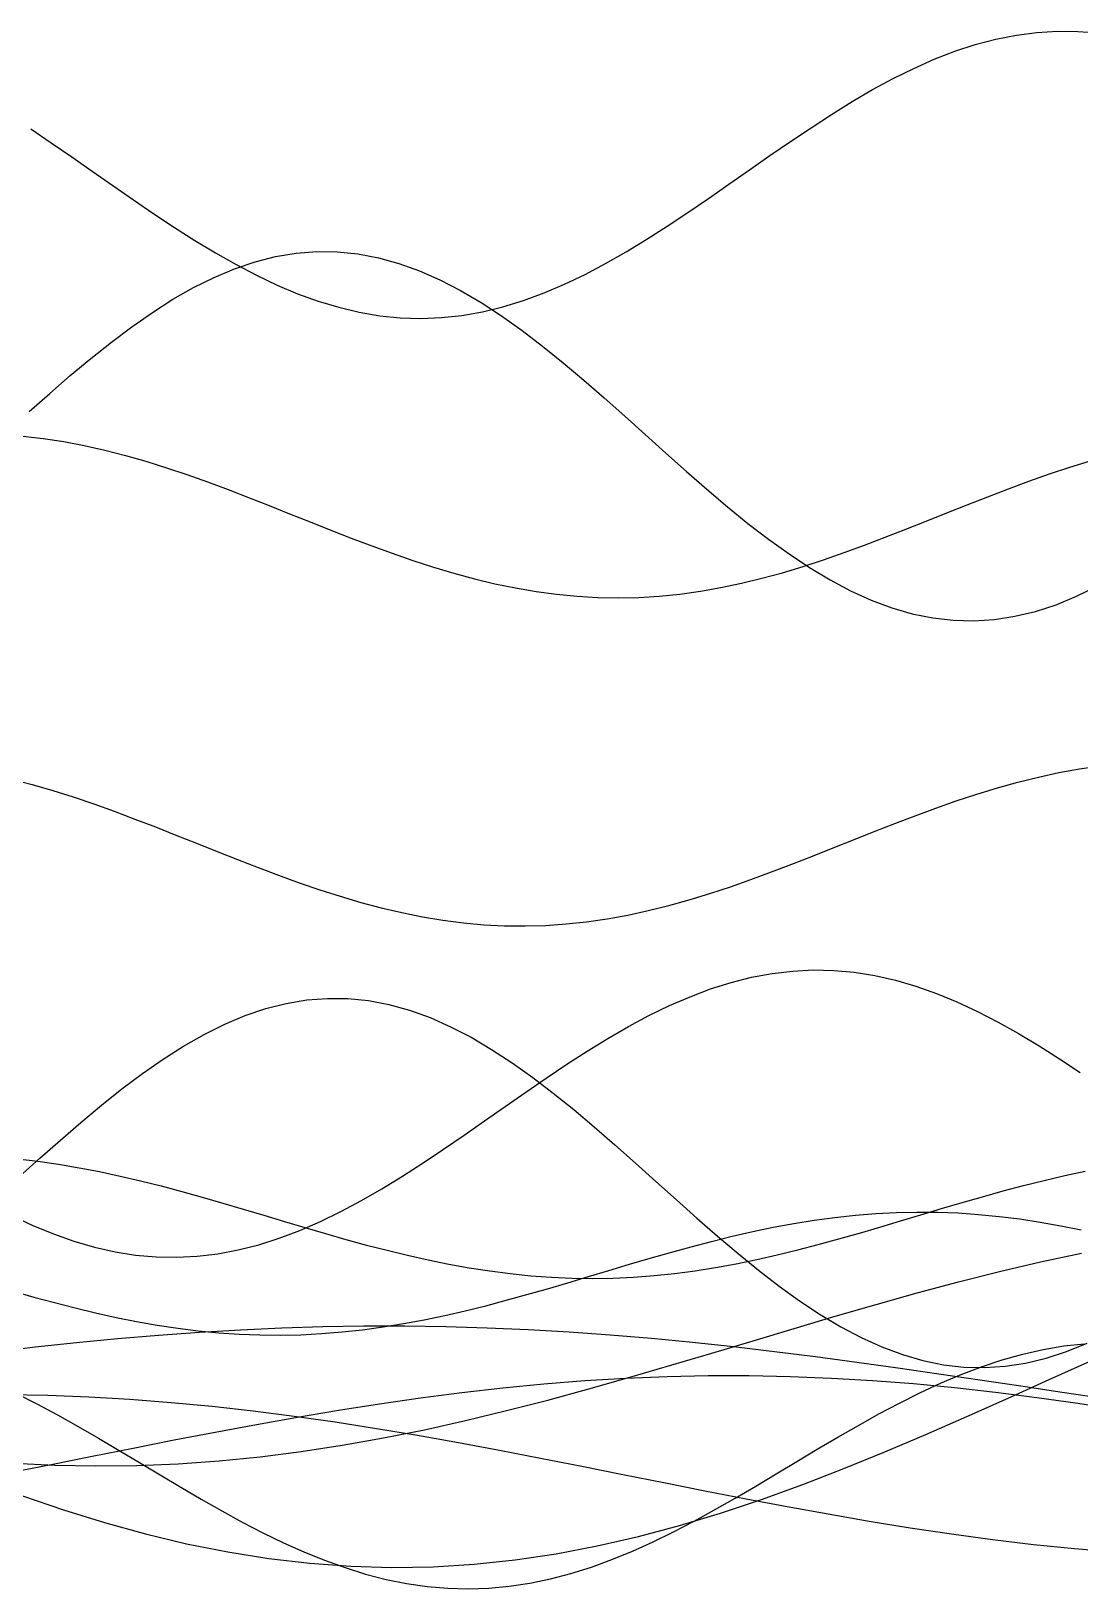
# Model space of a CAD drawing. Header units: metres. Extents: x -249 to 352, y -252 to 258.
# Drawn here: x -75.7 to -24.7, y -205.3 to -129.4 of the extents above; entities that cross this region are included whole.
import ezdxf

# ---------------------------------------------------------------- set-up
doc = ezdxf.new("R2010")
doc.units = ezdxf.units.M

msp = doc.modelspace()

# ---------------------------------------------------------------- linework, layer by layer
for p, q in [((-28.754, -129.787, -433.013), (-27.754, -129.589, -433.013)), ((-27.754, -129.589, -433.013), (-26.754, -129.459, -433.013)), ((-26.754, -129.459, -433.013), (-25.754, -129.398, -433.013)), ((-25.754, -129.398, -433.013), (-24.754, -129.407, -433.013)), ((-24.754, -129.407, -433.013), (-23.754, -129.486, -433.013)), ((-31.754, -130.766, -433.013), (-30.754, -130.379, -433.013)), ((-30.754, -130.379, -433.013), (-29.754, -130.051, -433.013)), ((-29.754, -130.051, -433.013), (-28.754, -129.787, -433.013)), ((-33.754, -131.706, -433.013), (-32.754, -131.21, -433.013)), ((-32.754, -131.21, -433.013), (-31.754, -130.766, -433.013)), ((-34.754, -132.248, -433.013), (-33.754, -131.706, -433.013)), ((-35.754, -132.832, -433.013), (-34.754, -132.248, -433.013)), ((-37.754, -134.101, -433.013), (-36.754, -133.452, -433.013)), ((-36.754, -133.452, -433.013), (-35.754, -132.832, -433.013)), ((-75.754, -134.159, -433.013), (-74.754, -134.833, -433.013)), ((-38.754, -134.772, -433.013), (-37.754, -134.101, -433.013)), ((-74.754, -134.833, -433.013), (-73.754, -135.522, -433.013)), ((-39.754, -135.46, -433.013), (-38.754, -134.772, -433.013)), ((-73.754, -135.522, -433.013), (-72.754, -136.219, -433.013)), ((-40.754, -136.157, -433.013), (-39.754, -135.46, -433.013)), ((-72.754, -136.219, -433.013), (-71.754, -136.919, -433.013)), ((-41.754, -136.857, -433.013), (-40.754, -136.157, -433.013)), ((-71.754, -136.919, -433.013), (-70.754, -137.613, -433.013)), ((-42.754, -137.552, -433.013), (-41.754, -136.857, -433.013)), ((-70.754, -137.613, -433.013), (-69.754, -138.295, -433.013)), ((-43.754, -138.235, -433.013), (-42.754, -137.552, -433.013)), ((-69.754, -138.295, -433.013), (-68.754, -138.958, -433.013)), ((-44.754, -138.9, -433.013), (-43.754, -138.235, -433.013)), ((-68.754, -138.958, -433.013), (-67.754, -139.596, -433.013)), ((-67.754, -139.596, -433.013), (-66.754, -140.201, -433.013)), ((-46.754, -140.149, -433.013), (-45.754, -139.54, -433.013)), ((-45.754, -139.54, -433.013), (-44.754, -138.9, -433.013)), ((-66.754, -140.201, -433.013), (-65.754, -140.768, -433.013)), ((-64.824, -140.633, -433.013), (-63.824, -140.379, -433.013)), ((-63.824, -140.379, -433.013), (-62.824, -140.211, -433.013)), ((-62.824, -140.211, -433.013), (-61.824, -140.133, -433.013)), ((-61.824, -140.133, -433.013), (-60.824, -140.144, -433.013)), ((-60.824, -140.144, -433.013), (-59.824, -140.246, -433.013)), ((-59.824, -140.246, -433.013), (-58.824, -140.436, -433.013)), ((-47.754, -140.72, -433.013), (-46.754, -140.149, -433.013)), ((-66.824, -141.394, -433.013), (-65.824, -140.973, -433.013)), ((-65.824, -140.973, -433.013), (-64.824, -140.633, -433.013)), ((-65.754, -140.768, -433.013), (-64.754, -141.292, -433.013)), ((-58.824, -140.436, -433.013), (-57.824, -140.713, -433.013)), ((-57.824, -140.713, -433.013), (-56.824, -141.074, -433.013)), ((-56.824, -141.074, -433.013), (-55.824, -141.515, -433.013)), ((-48.754, -141.248, -433.013), (-47.754, -140.72, -433.013)), ((-68.824, -142.463, -433.013), (-67.824, -141.893, -433.013)), ((-67.824, -141.893, -433.013), (-66.824, -141.394, -433.013)), ((-64.754, -141.292, -433.013), (-63.754, -141.767, -433.013)), ((-63.754, -141.767, -433.013), (-62.754, -142.188, -433.013)), ((-55.824, -141.515, -433.013), (-54.824, -142.032, -433.013)), ((-50.754, -142.153, -433.013), (-49.754, -141.727, -433.013)), ((-49.754, -141.727, -433.013), (-48.754, -141.248, -433.013)), ((-69.824, -143.1, -433.013), (-68.824, -142.463, -433.013)), ((-62.754, -142.188, -433.013), (-61.754, -142.551, -433.013)), ((-61.754, -142.551, -433.013), (-60.754, -142.852, -433.013)), ((-54.824, -142.032, -433.013), (-53.824, -142.621, -433.013)), ((-53.824, -142.621, -433.013), (-52.824, -143.274, -433.013)), ((-52.754, -142.828, -433.013), (-51.754, -142.521, -433.013)), ((-51.754, -142.521, -433.013), (-50.754, -142.153, -433.013)), ((-70.824, -143.798, -433.013), (-69.824, -143.1, -433.013)), ((-60.754, -142.852, -433.013), (-59.754, -143.089, -433.013)), ((-59.754, -143.089, -433.013), (-58.754, -143.259, -433.013)), ((-58.754, -143.259, -433.013), (-57.754, -143.361, -433.013)), ((-57.754, -143.361, -433.013), (-56.754, -143.393, -433.013)), ((-56.754, -143.393, -433.013), (-55.754, -143.355, -433.013)), ((-55.754, -143.355, -433.013), (-54.754, -143.247, -433.013)), ((-54.754, -143.247, -433.013), (-53.754, -143.071, -433.013)), ((-53.754, -143.071, -433.013), (-52.754, -142.828, -433.013)), ((-52.824, -143.274, -433.013), (-51.824, -143.986, -433.013)), ((-71.824, -144.549, -433.013), (-70.824, -143.798, -433.013)), ((-51.824, -143.986, -433.013), (-50.824, -144.749, -433.013)), ((-72.824, -145.345, -433.013), (-71.824, -144.549, -433.013)), ((-50.824, -144.749, -433.013), (-49.824, -145.556, -433.013)), ((-73.824, -146.179, -433.013), (-72.824, -145.345, -433.013)), ((-49.824, -145.556, -433.013), (-48.824, -146.399, -433.013)), ((-74.824, -147.043, -433.013), (-73.824, -146.179, -433.013)), ((-48.824, -146.399, -433.013), (-47.824, -147.269, -433.013)), ((-75.824, -147.927, -433.013), (-74.824, -147.043, -433.013)), ((-47.824, -147.269, -433.013), (-46.824, -148.157, -433.013)), ((-46.824, -148.157, -433.013), (-45.824, -149.055, -433.013)), ((-76.143, -149.126, -433.013), (-75.143, -149.243, -433.013)), ((-75.143, -149.243, -433.013), (-74.143, -149.397, -433.013)), ((-74.143, -149.397, -433.013), (-73.143, -149.587, -433.013)), ((-45.824, -149.055, -433.013), (-44.824, -149.954, -433.013)), ((-73.143, -149.587, -433.013), (-72.143, -149.812, -433.013)), ((-72.143, -149.812, -433.013), (-71.143, -150.068, -433.013)), ((-71.143, -150.068, -433.013), (-70.143, -150.354, -433.013)), ((-44.824, -149.954, -433.013), (-43.824, -150.845, -433.013)), ((-70.143, -150.354, -433.013), (-69.143, -150.666, -433.013)), ((-69.143, -150.666, -433.013), (-68.143, -151.001, -433.013)), ((-68.143, -151.001, -433.013), (-67.143, -151.357, -433.013)), ((-43.824, -150.845, -433.013), (-42.824, -151.718, -433.013)), ((-27.143, -151.325, -433.013), (-26.143, -150.971, -433.013)), ((-26.143, -150.971, -433.013), (-25.143, -150.637, -433.013)), ((-25.143, -150.637, -433.013), (-24.143, -150.327, -433.013)), ((-67.143, -151.357, -433.013), (-66.143, -151.729, -433.013)), ((-66.143, -151.729, -433.013), (-65.143, -152.114, -433.013)), ((-42.824, -151.718, -433.013), (-41.824, -152.565, -433.013)), ((-29.143, -152.079, -433.013), (-28.143, -151.696, -433.013)), ((-28.143, -151.696, -433.013), (-27.143, -151.325, -433.013)), ((-65.143, -152.114, -433.013), (-64.143, -152.508, -433.013)), ((-64.143, -152.508, -433.013), (-63.143, -152.906, -433.013)), ((-31.143, -152.871, -433.013), (-30.143, -152.473, -433.013)), ((-30.143, -152.473, -433.013), (-29.143, -152.079, -433.013)), ((-63.143, -152.906, -433.013), (-62.143, -153.306, -433.013)), ((-41.824, -152.565, -433.013), (-40.824, -153.379, -433.013)), ((-33.143, -153.668, -433.013), (-32.143, -153.271, -433.013)), ((-32.143, -153.271, -433.013), (-31.143, -152.871, -433.013)), ((-62.143, -153.306, -433.013), (-61.143, -153.703, -433.013)), ((-61.143, -153.703, -433.013), (-60.143, -154.093, -433.013)), ((-40.824, -153.379, -433.013), (-39.824, -154.149, -433.013)), ((-34.143, -154.058, -433.013), (-33.143, -153.668, -433.013)), ((-60.143, -154.093, -433.013), (-59.143, -154.471, -433.013)), ((-59.143, -154.471, -433.013), (-58.143, -154.836, -433.013)), ((-39.824, -154.149, -433.013), (-38.824, -154.87, -433.013)), ((-37.143, -155.152, -433.013), (-36.143, -154.804, -433.013)), ((-36.143, -154.804, -433.013), (-35.143, -154.438, -433.013)), ((-35.143, -154.438, -433.013), (-34.143, -154.058, -433.013)), ((-58.143, -154.836, -433.013), (-57.143, -155.182, -433.013)), ((-57.143, -155.182, -433.013), (-56.143, -155.506, -433.013)), ((-56.143, -155.506, -433.013), (-55.143, -155.805, -433.013)), ((-39.143, -155.78, -433.013), (-38.143, -155.478, -433.013)), ((-38.824, -154.87, -433.013), (-37.824, -155.533, -433.013)), ((-38.143, -155.478, -433.013), (-37.143, -155.152, -433.013)), ((-37.824, -155.533, -433.013), (-36.824, -156.132, -433.013)), ((-55.143, -155.805, -433.013), (-54.143, -156.076, -433.013)), ((-54.143, -156.076, -433.013), (-53.143, -156.317, -433.013)), ((-53.143, -156.317, -433.013), (-52.143, -156.524, -433.013)), ((-42.143, -156.507, -433.013), (-41.143, -156.297, -433.013)), ((-41.143, -156.297, -433.013), (-40.143, -156.053, -433.013)), ((-40.143, -156.053, -433.013), (-39.143, -155.78, -433.013)), ((-36.824, -156.132, -433.013), (-35.824, -156.661, -433.013)), ((-52.143, -156.524, -433.013), (-51.143, -156.697, -433.013)), ((-51.143, -156.697, -433.013), (-50.143, -156.832, -433.013)), ((-50.143, -156.832, -433.013), (-49.143, -156.929, -433.013)), ((-49.143, -156.929, -433.013), (-48.143, -156.987, -433.013)), ((-48.143, -156.987, -433.013), (-47.143, -157.006, -433.013)), ((-47.143, -157.006, -433.013), (-46.143, -156.984, -433.013)), ((-46.143, -156.984, -433.013), (-45.143, -156.922, -433.013)), ((-45.143, -156.922, -433.013), (-44.143, -156.822, -433.013)), ((-44.143, -156.822, -433.013), (-43.143, -156.683, -433.013)), ((-43.143, -156.683, -433.013), (-42.143, -156.507, -433.013)), ((-35.824, -156.661, -433.013), (-34.824, -157.115, -433.013)), ((-25.824, -157.34, -433.013), (-24.824, -156.931, -433.013)), ((-24.824, -156.931, -433.013), (-23.824, -156.445, -433.013)), ((-34.824, -157.115, -433.013), (-33.824, -157.489, -433.013)), ((-33.824, -157.489, -433.013), (-32.824, -157.779, -433.013)), ((-32.824, -157.779, -433.013), (-31.824, -157.983, -433.013)), ((-27.824, -157.907, -433.013), (-26.824, -157.666, -433.013)), ((-26.824, -157.666, -433.013), (-25.824, -157.34, -433.013)), ((-31.824, -157.983, -433.013), (-30.824, -158.099, -433.013)), ((-30.824, -158.099, -433.013), (-29.824, -158.125, -433.013)), ((-29.824, -158.125, -433.013), (-28.824, -158.061, -433.013)), ((-28.824, -158.061, -433.013), (-27.824, -157.907, -433.013)), ((-25.68, -165.523, -433.013), (-24.68, -165.342, -433.013)), ((-24.68, -165.342, -433.013), (-23.68, -165.197, -433.013)), ((-76.68, -165.841, -433.013), (-75.68, -166.102, -433.013)), ((-75.68, -166.102, -433.013), (-74.68, -166.393, -433.013)), ((-28.68, -166.266, -433.013), (-27.68, -165.987, -433.013)), ((-27.68, -165.987, -433.013), (-26.68, -165.739, -433.013)), ((-26.68, -165.739, -433.013), (-25.68, -165.523, -433.013)), ((-74.68, -166.393, -433.013), (-73.68, -166.709, -433.013)), ((-73.68, -166.709, -433.013), (-72.68, -167.048, -433.013)), ((-31.68, -167.252, -433.013), (-30.68, -166.901, -433.013)), ((-30.68, -166.901, -433.013), (-29.68, -166.571, -433.013)), ((-29.68, -166.571, -433.013), (-28.68, -166.266, -433.013)), ((-72.68, -167.048, -433.013), (-71.68, -167.407, -433.013)), ((-71.68, -167.407, -433.013), (-70.68, -167.781, -433.013)), ((-33.68, -168.002, -433.013), (-32.68, -167.62, -433.013)), ((-32.68, -167.62, -433.013), (-31.68, -167.252, -433.013)), ((-70.68, -167.781, -433.013), (-69.68, -168.168, -433.013)), ((-69.68, -168.168, -433.013), (-68.68, -168.563, -433.013)), ((-35.68, -168.792, -433.013), (-34.68, -168.394, -433.013)), ((-34.68, -168.394, -433.013), (-33.68, -168.002, -433.013)), ((-68.68, -168.563, -433.013), (-67.68, -168.962, -433.013)), ((-67.68, -168.962, -433.013), (-66.68, -169.361, -433.013)), ((-37.68, -169.59, -433.013), (-36.68, -169.192, -433.013)), ((-36.68, -169.192, -433.013), (-35.68, -168.792, -433.013)), ((-66.68, -169.361, -433.013), (-65.68, -169.757, -433.013)), ((-65.68, -169.757, -433.013), (-64.68, -170.145, -433.013)), ((-39.68, -170.363, -433.013), (-38.68, -169.981, -433.013)), ((-38.68, -169.981, -433.013), (-37.68, -169.59, -433.013)), ((-64.68, -170.145, -433.013), (-63.68, -170.522, -433.013)), ((-63.68, -170.522, -433.013), (-62.68, -170.883, -433.013)), ((-41.68, -171.083, -433.013), (-40.68, -170.732, -433.013)), ((-40.68, -170.732, -433.013), (-39.68, -170.363, -433.013)), ((-62.68, -170.883, -433.013), (-61.68, -171.226, -433.013)), ((-61.68, -171.226, -433.013), (-60.68, -171.546, -433.013)), ((-43.68, -171.719, -433.013), (-42.68, -171.413, -433.013)), ((-42.68, -171.413, -433.013), (-41.68, -171.083, -433.013)), ((-60.68, -171.546, -433.013), (-59.68, -171.841, -433.013)), ((-59.68, -171.841, -433.013), (-58.68, -172.107, -433.013)), ((-58.68, -172.107, -433.013), (-57.68, -172.342, -433.013)), ((-46.68, -172.462, -433.013), (-45.68, -172.246, -433.013)), ((-45.68, -172.246, -433.013), (-44.68, -171.998, -433.013)), ((-44.68, -171.998, -433.013), (-43.68, -171.719, -433.013)), ((-57.68, -172.342, -433.013), (-56.68, -172.544, -433.013)), ((-56.68, -172.544, -433.013), (-55.68, -172.71, -433.013)), ((-55.68, -172.71, -433.013), (-54.68, -172.839, -433.013)), ((-54.68, -172.839, -433.013), (-53.68, -172.93, -433.013)), ((-53.68, -172.93, -433.013), (-52.68, -172.981, -433.013)), ((-52.68, -172.981, -433.013), (-51.68, -172.993, -433.013)), ((-51.68, -172.993, -433.013), (-50.68, -172.964, -433.013)), ((-50.68, -172.964, -433.013), (-49.68, -172.896, -433.013)), ((-49.68, -172.896, -433.013), (-48.68, -172.789, -433.013)), ((-48.68, -172.789, -433.013), (-47.68, -172.644, -433.013)), ((-47.68, -172.644, -433.013), (-46.68, -172.462, -433.013)), ((-39.647, -175.305, -433.013), (-38.647, -175.187, -433.013)), ((-38.647, -175.187, -433.013), (-37.647, -175.137, -433.013)), ((-37.647, -175.137, -433.013), (-36.647, -175.158, -433.013)), ((-36.647, -175.158, -433.013), (-35.647, -175.249, -433.013)), ((-35.647, -175.249, -433.013), (-34.647, -175.408, -433.013)), ((-43.647, -176.44, -433.013), (-42.647, -176.062, -433.013)), ((-42.647, -176.062, -433.013), (-41.647, -175.745, -433.013)), ((-41.647, -175.745, -433.013), (-40.647, -175.492, -433.013)), ((-40.647, -175.492, -433.013), (-39.647, -175.305, -433.013)), ((-34.647, -175.408, -433.013), (-33.647, -175.635, -433.013)), ((-33.647, -175.635, -433.013), (-32.647, -175.926, -433.013)), ((-32.647, -175.926, -433.013), (-31.647, -176.28, -433.013)), ((-64.307, -177.018, -433.013), (-63.307, -176.763, -433.013)), ((-63.307, -176.763, -433.013), (-62.307, -176.596, -433.013)), ((-62.307, -176.596, -433.013), (-61.307, -176.518, -433.013)), ((-61.307, -176.518, -433.013), (-60.307, -176.529, -433.013)), ((-60.307, -176.529, -433.013), (-59.307, -176.63, -433.013)), ((-59.307, -176.63, -433.013), (-58.307, -176.82, -433.013)), ((-58.307, -176.82, -433.013), (-57.307, -177.097, -433.013)), ((-44.647, -176.875, -433.013), (-43.647, -176.44, -433.013)), ((-31.647, -176.28, -433.013), (-30.647, -176.692, -433.013)), ((-30.647, -176.692, -433.013), (-29.647, -177.158, -433.013)), ((-66.307, -177.779, -433.013), (-65.307, -177.358, -433.013)), ((-65.307, -177.358, -433.013), (-64.307, -177.018, -433.013)), ((-57.307, -177.097, -433.013), (-56.307, -177.458, -433.013)), ((-56.307, -177.458, -433.013), (-55.307, -177.9, -433.013)), ((-46.647, -177.897, -433.013), (-45.647, -177.362, -433.013)), ((-45.647, -177.362, -433.013), (-44.647, -176.875, -433.013)), ((-29.647, -177.158, -433.013), (-28.647, -177.674, -433.013)), ((-68.307, -178.848, -433.013), (-67.307, -178.277, -433.013)), ((-67.307, -178.277, -433.013), (-66.307, -177.779, -433.013)), ((-55.307, -177.9, -433.013), (-54.307, -178.417, -433.013)), ((-47.647, -178.474, -433.013), (-46.647, -177.897, -433.013)), ((-28.647, -177.674, -433.013), (-27.647, -178.235, -433.013)), ((-27.647, -178.235, -433.013), (-26.647, -178.835, -433.013)), ((-69.307, -179.485, -433.013), (-68.307, -178.848, -433.013)), ((-54.307, -178.417, -433.013), (-53.307, -179.006, -433.013)), ((-53.307, -179.006, -433.013), (-52.307, -179.659, -433.013)), ((-49.647, -179.733, -433.013), (-48.647, -179.088, -433.013)), ((-48.647, -179.088, -433.013), (-47.647, -178.474, -433.013)), ((-26.647, -178.835, -433.013), (-25.647, -179.468, -433.013)), ((-70.307, -180.183, -433.013), (-69.307, -179.485, -433.013)), ((-52.307, -179.659, -433.013), (-51.307, -180.371, -433.013)), ((-50.647, -180.401, -433.013), (-49.647, -179.733, -433.013)), ((-25.647, -179.468, -433.013), (-24.647, -180.127, -433.013)), ((-71.307, -180.933, -433.013), (-70.307, -180.183, -433.013)), ((-51.647, -181.087, -433.013), (-50.647, -180.401, -433.013)), ((-51.307, -180.371, -433.013), (-50.307, -181.134, -433.013)), ((-72.307, -181.73, -433.013), (-71.307, -180.933, -433.013)), ((-52.647, -181.783, -433.013), (-51.647, -181.087, -433.013)), ((-50.307, -181.134, -433.013), (-49.307, -181.941, -433.013)), ((-73.307, -182.564, -433.013), (-72.307, -181.73, -433.013)), ((-53.647, -182.483, -433.013), (-52.647, -181.783, -433.013)), ((-49.307, -181.941, -433.013), (-48.307, -182.783, -433.013)), ((-74.307, -183.428, -433.013), (-73.307, -182.564, -433.013)), ((-54.647, -183.179, -433.013), (-53.647, -182.483, -433.013)), ((-48.307, -182.783, -433.013), (-47.307, -183.653, -433.013)), ((-75.307, -184.312, -433.013), (-74.307, -183.428, -433.013)), ((-55.647, -183.865, -433.013), (-54.647, -183.179, -433.013)), ((-76.399, -184.341, -433.013), (-75.399, -184.457, -433.013)), ((-76.307, -185.209, -433.013), (-75.307, -184.312, -433.013)), ((-56.647, -184.533, -433.013), (-55.647, -183.865, -433.013)), ((-47.307, -183.653, -433.013), (-46.307, -184.542, -433.013)), ((-75.399, -184.457, -433.013), (-74.399, -184.599, -433.013)), ((-74.399, -184.599, -433.013), (-73.399, -184.768, -433.013)), ((-73.399, -184.768, -433.013), (-72.399, -184.96, -433.013)), ((-72.399, -184.96, -433.013), (-71.399, -185.174, -433.013)), ((-57.647, -185.178, -433.013), (-56.647, -184.533, -433.013)), ((-46.307, -184.542, -433.013), (-45.307, -185.44, -433.013)), ((-26.399, -185.387, -433.013), (-25.399, -185.155, -433.013)), ((-25.399, -185.155, -433.013), (-24.399, -184.942, -433.013)), ((-71.399, -185.174, -433.013), (-70.399, -185.408, -433.013)), ((-70.399, -185.408, -433.013), (-69.399, -185.66, -433.013)), ((-69.399, -185.66, -433.013), (-68.399, -185.927, -433.013)), ((-68.399, -185.927, -433.013), (-67.399, -186.206, -433.013)), ((-59.647, -186.37, -433.013), (-58.647, -185.792, -433.013)), ((-58.647, -185.792, -433.013), (-57.647, -185.178, -433.013)), ((-45.307, -185.44, -433.013), (-44.307, -186.339, -433.013)), ((-29.399, -186.181, -433.013), (-28.399, -185.903, -433.013)), ((-28.399, -185.903, -433.013), (-27.399, -185.637, -433.013)), ((-27.399, -185.637, -433.013), (-26.399, -185.387, -433.013)), ((-67.399, -186.206, -433.013), (-66.399, -186.495, -433.013)), ((-66.399, -186.495, -433.013), (-65.399, -186.79, -433.013)), ((-60.647, -186.905, -433.013), (-59.647, -186.37, -433.013)), ((-44.307, -186.339, -433.013), (-43.307, -187.229, -433.013)), ((-31.399, -186.763, -433.013), (-30.399, -186.469, -433.013)), ((-30.399, -186.469, -433.013), (-29.399, -186.181, -433.013)), ((-76.647, -187.119, -433.013), (-75.647, -187.585, -433.013)), ((-65.399, -186.79, -433.013), (-64.399, -187.089, -433.013)), ((-64.399, -187.089, -433.013), (-63.399, -187.389, -433.013)), ((-63.399, -187.389, -433.013), (-62.399, -187.686, -433.013)), ((-62.647, -187.828, -433.013), (-61.647, -187.393, -433.013)), ((-61.647, -187.393, -433.013), (-60.647, -186.905, -433.013)), ((-43.307, -187.229, -433.013), (-42.307, -188.103, -433.013)), ((-38.593, -187.486, -433.013), (-37.593, -187.324, -433.013)), ((-37.593, -187.324, -433.013), (-36.593, -187.188, -433.013)), ((-36.593, -187.188, -433.013), (-35.593, -187.079, -433.013)), ((-35.593, -187.079, -433.013), (-34.593, -186.999, -433.013)), ((-34.593, -186.999, -433.013), (-33.593, -186.949, -433.013)), ((-34.399, -187.66, -433.013), (-33.399, -187.362, -433.013)), ((-33.593, -186.949, -433.013), (-32.593, -186.928, -433.013)), ((-33.399, -187.362, -433.013), (-32.399, -187.062, -433.013)), ((-32.593, -186.928, -433.013), (-31.593, -186.936, -433.013)), ((-32.399, -187.062, -433.013), (-31.399, -186.763, -433.013)), ((-31.593, -186.936, -433.013), (-30.593, -186.975, -433.013)), ((-30.593, -186.975, -433.013), (-29.593, -187.043, -433.013)), ((-29.593, -187.043, -433.013), (-28.593, -187.141, -433.013)), ((-28.593, -187.141, -433.013), (-27.593, -187.265, -433.013)), ((-27.593, -187.265, -433.013), (-26.593, -187.417, -433.013)), ((-26.593, -187.417, -433.013), (-25.593, -187.594, -433.013)), ((-75.647, -187.585, -433.013), (-74.647, -187.996, -433.013)), ((-74.647, -187.996, -433.013), (-73.647, -188.349, -433.013)), ((-63.647, -188.206, -433.013), (-62.647, -187.828, -433.013)), ((-62.399, -187.686, -433.013), (-61.399, -187.979, -433.013)), ((-61.399, -187.979, -433.013), (-60.399, -188.263, -433.013)), ((-42.593, -188.358, -433.013), (-41.593, -188.11, -433.013)), ((-42.307, -188.103, -433.013), (-41.307, -188.95, -433.013)), ((-41.593, -188.11, -433.013), (-40.593, -187.881, -433.013)), ((-40.593, -187.881, -433.013), (-39.593, -187.672, -433.013)), ((-39.593, -187.672, -433.013), (-38.593, -187.486, -433.013)), ((-36.399, -188.238, -433.013), (-35.399, -187.953, -433.013)), ((-35.399, -187.953, -433.013), (-34.399, -187.66, -433.013)), ((-25.593, -187.594, -433.013), (-24.593, -187.793, -433.013)), ((-73.647, -188.349, -433.013), (-72.647, -188.64, -433.013)), ((-72.647, -188.64, -433.013), (-71.647, -188.866, -433.013)), ((-71.647, -188.866, -433.013), (-70.647, -189.025, -433.013)), ((-66.647, -188.965, -433.013), (-65.647, -188.778, -433.013)), ((-65.647, -188.778, -433.013), (-64.647, -188.524, -433.013)), ((-64.647, -188.524, -433.013), (-63.647, -188.206, -433.013)), ((-60.399, -188.263, -433.013), (-59.399, -188.536, -433.013)), ((-59.399, -188.536, -433.013), (-58.399, -188.795, -433.013)), ((-58.399, -188.795, -433.013), (-57.399, -189.038, -433.013)), ((-45.593, -189.183, -433.013), (-44.593, -188.897, -433.013)), ((-44.593, -188.897, -433.013), (-43.593, -188.621, -433.013)), ((-43.593, -188.621, -433.013), (-42.593, -188.358, -433.013)), ((-41.307, -188.95, -433.013), (-40.307, -189.763, -433.013)), ((-39.399, -189.018, -433.013), (-38.399, -188.773, -433.013)), ((-38.399, -188.773, -433.013), (-37.399, -188.512, -433.013)), ((-37.399, -188.512, -433.013), (-36.399, -188.238, -433.013)), ((-26.578, -189.358, -433.013), (-24.578, -188.926, -433.013)), ((-70.647, -189.025, -433.013), (-69.647, -189.114, -433.013)), ((-69.647, -189.114, -433.013), (-68.647, -189.134, -433.013)), ((-68.647, -189.134, -433.013), (-67.647, -189.085, -433.013)), ((-67.647, -189.085, -433.013), (-66.647, -188.965, -433.013)), ((-57.399, -189.038, -433.013), (-56.399, -189.263, -433.013)), ((-56.399, -189.263, -433.013), (-55.399, -189.466, -433.013)), ((-55.399, -189.466, -433.013), (-54.399, -189.647, -433.013)), ((-54.399, -189.647, -433.013), (-53.399, -189.802, -433.013)), ((-47.593, -189.776, -433.013), (-46.593, -189.477, -433.013)), ((-46.593, -189.477, -433.013), (-45.593, -189.183, -433.013)), ((-43.399, -189.79, -433.013), (-42.399, -189.632, -433.013)), ((-42.399, -189.632, -433.013), (-41.399, -189.449, -433.013)), ((-41.399, -189.449, -433.013), (-40.399, -189.244, -433.013)), ((-40.399, -189.244, -433.013), (-39.399, -189.018, -433.013)), ((-28.578, -189.829, -433.013), (-26.578, -189.358, -433.013)), ((-53.399, -189.802, -433.013), (-52.399, -189.932, -433.013)), ((-52.399, -189.932, -433.013), (-51.399, -190.033, -433.013)), ((-51.399, -190.033, -433.013), (-50.399, -190.106, -433.013)), ((-50.593, -190.668, -433.013), (-49.593, -190.374, -433.013)), ((-50.399, -190.106, -433.013), (-49.399, -190.15, -433.013)), ((-49.593, -190.374, -433.013), (-48.593, -190.075, -433.013)), ((-49.399, -190.15, -433.013), (-48.399, -190.163, -433.013)), ((-48.593, -190.075, -433.013), (-47.593, -189.776, -433.013)), ((-48.399, -190.163, -433.013), (-47.399, -190.147, -433.013)), ((-47.399, -190.147, -433.013), (-46.399, -190.101, -433.013)), ((-46.399, -190.101, -433.013), (-45.399, -190.025, -433.013)), ((-45.399, -190.025, -433.013), (-44.399, -189.921, -433.013)), ((-44.399, -189.921, -433.013), (-43.399, -189.79, -433.013)), ((-40.307, -189.763, -433.013), (-39.307, -190.534, -433.013)), ((-32.578, -190.871, -433.013), (-30.578, -190.335, -433.013)), ((-30.578, -190.335, -433.013), (-28.578, -189.829, -433.013)), ((-76.593, -190.791, -433.013), (-75.593, -191.073, -433.013)), ((-75.593, -191.073, -433.013), (-74.593, -191.344, -433.013)), ((-53.593, -191.494, -433.013), (-52.593, -191.231, -433.013)), ((-52.593, -191.231, -433.013), (-51.593, -190.954, -433.013)), ((-51.593, -190.954, -433.013), (-50.593, -190.668, -433.013)), ((-39.307, -190.534, -433.013), (-38.307, -191.255, -433.013)), ((-34.578, -191.431, -433.013), (-32.578, -190.871, -433.013)), ((-74.593, -191.344, -433.013), (-73.593, -191.601, -433.013)), ((-73.593, -191.601, -433.013), (-72.593, -191.841, -433.013)), ((-72.593, -191.841, -433.013), (-71.593, -192.062, -433.013)), ((-56.593, -192.18, -433.013), (-55.593, -191.971, -433.013)), ((-55.593, -191.971, -433.013), (-54.593, -191.741, -433.013)), ((-54.593, -191.741, -433.013), (-53.593, -191.494, -433.013)), ((-38.307, -191.255, -433.013), (-37.307, -191.918, -433.013)), ((-37.307, -191.918, -433.013), (-36.307, -192.517, -433.013)), ((-36.578, -192.009, -433.013), (-34.578, -191.431, -433.013)), ((-71.593, -192.062, -433.013), (-70.593, -192.262, -433.013)), ((-70.593, -192.262, -433.013), (-69.593, -192.438, -433.013)), ((-69.593, -192.438, -433.013), (-68.593, -192.59, -433.013)), ((-68.593, -192.59, -433.013), (-67.593, -192.714, -433.013)), ((-67.593, -192.714, -433.013), (-66.593, -192.811, -433.013)), ((-67.529, -192.779, -433.013), (-65.529, -192.661, -433.013)), ((-65.529, -192.661, -433.013), (-63.529, -192.571, -433.013)), ((-63.529, -192.571, -433.013), (-61.529, -192.511, -433.013)), ((-61.529, -192.511, -433.013), (-59.529, -192.479, -433.013)), ((-60.593, -192.773, -433.013), (-59.593, -192.665, -433.013)), ((-59.593, -192.665, -433.013), (-58.593, -192.528, -433.013)), ((-59.529, -192.479, -433.013), (-57.529, -192.478, -433.013)), ((-58.593, -192.528, -433.013), (-57.593, -192.366, -433.013)), ((-57.593, -192.366, -433.013), (-56.593, -192.18, -433.013)), ((-57.529, -192.478, -433.013), (-55.529, -192.507, -433.013)), ((-55.529, -192.507, -433.013), (-53.529, -192.565, -433.013)), ((-53.529, -192.565, -433.013), (-51.529, -192.653, -433.013)), ((-51.529, -192.653, -433.013), (-49.529, -192.769, -433.013)), ((-40.578, -193.199, -433.013), (-38.578, -192.601, -433.013)), ((-38.578, -192.601, -433.013), (-36.578, -192.009, -433.013)), ((-36.307, -192.517, -433.013), (-35.307, -193.046, -433.013)), ((-77.529, -193.74, -433.013), (-75.529, -193.504, -433.013)), ((-75.529, -193.504, -433.013), (-73.529, -193.288, -433.013)), ((-73.529, -193.288, -433.013), (-71.529, -193.094, -433.013)), ((-71.529, -193.094, -433.013), (-69.529, -192.924, -433.013)), ((-69.529, -192.924, -433.013), (-67.529, -192.779, -433.013)), ((-66.593, -192.811, -433.013), (-65.593, -192.879, -433.013)), ((-65.593, -192.879, -433.013), (-64.593, -192.918, -433.013)), ((-64.593, -192.918, -433.013), (-63.593, -192.926, -433.013)), ((-63.593, -192.926, -433.013), (-62.593, -192.905, -433.013)), ((-62.593, -192.905, -433.013), (-61.593, -192.854, -433.013)), ((-61.593, -192.854, -433.013), (-60.593, -192.773, -433.013)), ((-49.529, -192.769, -433.013), (-47.529, -192.911, -433.013)), ((-47.529, -192.911, -433.013), (-45.529, -193.08, -433.013)), ((-45.529, -193.08, -433.013), (-43.529, -193.272, -433.013)), ((-43.529, -193.272, -433.013), (-41.529, -193.486, -433.013)), ((-42.578, -193.798, -433.013), (-40.578, -193.199, -433.013)), ((-41.529, -193.486, -433.013), (-39.529, -193.72, -433.013)), ((-35.307, -193.046, -433.013), (-34.307, -193.5, -433.013)), ((-34.307, -193.5, -433.013), (-33.307, -193.874, -433.013)), ((-26.447, -193.625, -433.013), (-25.447, -193.455, -433.013)), ((-25.447, -193.455, -433.013), (-24.447, -193.344, -433.013)), ((-25.307, -193.724, -433.013), (-24.307, -193.316, -433.013)), ((-44.578, -194.393, -433.013), (-42.578, -193.798, -433.013)), ((-39.529, -193.72, -433.013), (-37.529, -193.972, -433.013)), ((-37.529, -193.972, -433.013), (-35.529, -194.239, -433.013)), ((-35.529, -194.239, -433.013), (-33.529, -194.518, -433.013)), ((-33.307, -193.874, -433.013), (-32.307, -194.164, -433.013)), ((-32.307, -194.164, -433.013), (-31.307, -194.368, -433.013)), ((-29.447, -194.465, -433.013), (-28.447, -194.132, -433.013)), ((-28.447, -194.132, -433.013), (-27.447, -193.852, -433.013)), ((-27.447, -193.852, -433.013), (-26.447, -193.625, -433.013)), ((-27.307, -194.292, -433.013), (-26.307, -194.051, -433.013)), ((-26.307, -194.051, -433.013), (-25.307, -193.724, -433.013)), ((-26.16, -195.095, -433.013), (-24.16, -194.197, -433.013)), ((-48.764, -195.144, -433.013), (-46.764, -195.024, -433.013)), ((-48.578, -195.543, -433.013), (-46.578, -194.976, -433.013)), ((-46.764, -195.024, -433.013), (-44.764, -194.943, -433.013)), ((-46.578, -194.976, -433.013), (-44.578, -194.393, -433.013)), ((-44.764, -194.943, -433.013), (-42.764, -194.901, -433.013)), ((-42.764, -194.901, -433.013), (-40.764, -194.9, -433.013)), ((-40.764, -194.9, -433.013), (-38.764, -194.938, -433.013)), ((-38.764, -194.938, -433.013), (-36.764, -195.016, -433.013)), ((-36.764, -195.016, -433.013), (-34.764, -195.133, -433.013)), ((-33.529, -194.518, -433.013), (-31.529, -194.806, -433.013)), ((-31.529, -194.806, -433.013), (-29.529, -195.102, -433.013)), ((-31.447, -195.27, -433.013), (-30.447, -194.845, -433.013)), ((-31.307, -194.368, -433.013), (-30.307, -194.483, -433.013)), ((-30.447, -194.845, -433.013), (-29.447, -194.465, -433.013)), ((-30.307, -194.483, -433.013), (-29.307, -194.509, -433.013)), ((-29.307, -194.509, -433.013), (-28.307, -194.445, -433.013)), ((-28.307, -194.445, -433.013), (-27.307, -194.292, -433.013)), ((-76.447, -195.778, -433.013), (-75.447, -196.281, -433.013)), ((-56.764, -195.98, -433.013), (-54.764, -195.721, -433.013)), ((-54.764, -195.721, -433.013), (-52.764, -195.494, -433.013)), ((-52.764, -195.494, -433.013), (-50.764, -195.301, -433.013)), ((-50.764, -195.301, -433.013), (-48.764, -195.144, -433.013)), ((-50.578, -196.087, -433.013), (-48.578, -195.543, -433.013)), ((-34.764, -195.133, -433.013), (-32.764, -195.287, -433.013)), ((-33.447, -196.235, -433.013), (-32.447, -195.735, -433.013)), ((-32.764, -195.287, -433.013), (-30.764, -195.477, -433.013)), ((-32.447, -195.735, -433.013), (-31.447, -195.27, -433.013)), ((-30.764, -195.477, -433.013), (-28.764, -195.702, -433.013)), ((-29.529, -195.102, -433.013), (-27.529, -195.401, -433.013)), ((-28.764, -195.702, -433.013), (-26.764, -195.958, -433.013)), ((-28.16, -195.994, -433.013), (-26.16, -195.095, -433.013)), ((-27.529, -195.401, -433.013), (-25.529, -195.701, -433.013)), ((-25.529, -195.701, -433.013), (-23.529, -195.998, -433.013)), ((-76.92, -195.814, -433.013), (-74.92, -195.852, -433.013)), ((-75.447, -196.281, -433.013), (-74.447, -196.815, -433.013)), ((-74.92, -195.852, -433.013), (-72.92, -195.93, -433.013)), ((-72.92, -195.93, -433.013), (-70.92, -196.046, -433.013)), ((-70.92, -196.046, -433.013), (-68.92, -196.201, -433.013)), ((-68.92, -196.201, -433.013), (-66.92, -196.391, -433.013)), ((-66.92, -196.391, -433.013), (-64.92, -196.615, -433.013)), ((-60.764, -196.582, -433.013), (-58.764, -196.268, -433.013)), ((-58.764, -196.268, -433.013), (-56.764, -195.98, -433.013)), ((-52.578, -196.604, -433.013), (-50.578, -196.087, -433.013)), ((-34.447, -196.766, -433.013), (-33.447, -196.235, -433.013)), ((-30.16, -196.886, -433.013), (-28.16, -195.994, -433.013)), ((-26.764, -195.958, -433.013), (-24.764, -196.244, -433.013)), ((-24.764, -196.244, -433.013), (-22.764, -196.556, -433.013)), ((-74.447, -196.815, -433.013), (-73.447, -197.373, -433.013)), ((-66.764, -197.649, -433.013), (-64.764, -197.276, -433.013)), ((-64.92, -196.615, -433.013), (-62.92, -196.872, -433.013)), ((-64.764, -197.276, -433.013), (-62.764, -196.919, -433.013)), ((-62.92, -196.872, -433.013), (-60.92, -197.157, -433.013)), ((-62.764, -196.919, -433.013), (-60.764, -196.582, -433.013)), ((-60.92, -197.157, -433.013), (-58.92, -197.47, -433.013)), ((-56.578, -197.533, -433.013), (-54.578, -197.087, -433.013)), ((-54.578, -197.087, -433.013), (-52.578, -196.604, -433.013)), ((-35.447, -197.322, -433.013), (-34.447, -196.766, -433.013)), ((-32.16, -197.761, -433.013), (-30.16, -196.886, -433.013)), ((-73.447, -197.373, -433.013), (-72.447, -197.95, -433.013)), ((-72.447, -197.95, -433.013), (-71.447, -198.541, -433.013)), ((-70.764, -198.429, -433.013), (-68.764, -198.035, -433.013)), ((-68.764, -198.035, -433.013), (-66.764, -197.649, -433.013)), ((-60.578, -198.293, -433.013), (-58.578, -197.936, -433.013)), ((-58.92, -197.47, -433.013), (-56.92, -197.805, -433.013)), ((-58.578, -197.936, -433.013), (-56.578, -197.533, -433.013)), ((-56.92, -197.805, -433.013), (-54.92, -198.161, -433.013)), ((-37.447, -198.488, -433.013), (-36.447, -197.898, -433.013)), ((-36.447, -197.898, -433.013), (-35.447, -197.322, -433.013)), ((-34.16, -198.611, -433.013), (-32.16, -197.761, -433.013)), ((-74.764, -199.228, -433.013), (-72.764, -198.828, -433.013)), ((-72.764, -198.828, -433.013), (-70.764, -198.429, -433.013)), ((-71.447, -198.541, -433.013), (-70.447, -199.139, -433.013)), ((-64.578, -198.855, -433.013), (-62.578, -198.601, -433.013)), ((-62.578, -198.601, -433.013), (-60.578, -198.293, -433.013)), ((-54.92, -198.161, -433.013), (-52.92, -198.533, -433.013)), ((-52.92, -198.533, -433.013), (-50.92, -198.918, -433.013)), ((-38.447, -199.086, -433.013), (-37.447, -198.488, -433.013)), ((-36.16, -199.428, -433.013), (-34.16, -198.611, -433.013)), ((-76.764, -199.624, -433.013), (-74.764, -199.228, -433.013)), ((-76.578, -199.165, -433.013), (-74.578, -199.262, -433.013)), ((-74.578, -199.262, -433.013), (-72.578, -199.299, -433.013)), ((-72.578, -199.299, -433.013), (-70.578, -199.277, -433.013)), ((-70.578, -199.277, -433.013), (-68.578, -199.195, -433.013)), ((-70.447, -199.139, -433.013), (-69.447, -199.738, -433.013)), ((-68.578, -199.195, -433.013), (-66.578, -199.053, -433.013)), ((-66.578, -199.053, -433.013), (-64.578, -198.855, -433.013)), ((-50.92, -198.918, -433.013), (-48.92, -199.312, -433.013)), ((-48.92, -199.312, -433.013), (-46.92, -199.71, -433.013)), ((-39.447, -199.685, -433.013), (-38.447, -199.086, -433.013)), ((-38.16, -200.202, -433.013), (-36.16, -199.428, -433.013)), ((-69.447, -199.738, -433.013), (-68.447, -200.333, -433.013)), ((-68.447, -200.333, -433.013), (-67.447, -200.918, -433.013)), ((-46.92, -199.71, -433.013), (-44.92, -200.11, -433.013)), ((-44.92, -200.11, -433.013), (-42.92, -200.507, -433.013)), ((-41.447, -200.867, -433.013), (-40.447, -200.281, -433.013)), ((-40.447, -200.281, -433.013), (-39.447, -199.685, -433.013)), ((-40.16, -200.928, -433.013), (-38.16, -200.202, -433.013)), ((-76.16, -200.753, -433.013), (-74.16, -201.436, -433.013)), ((-67.447, -200.918, -433.013), (-66.447, -201.486, -433.013)), ((-42.92, -200.507, -433.013), (-40.92, -200.896, -433.013)), ((-42.447, -201.437, -433.013), (-41.447, -200.867, -433.013)), ((-42.16, -201.596, -433.013), (-40.16, -200.928, -433.013)), ((-40.92, -200.896, -433.013), (-38.92, -201.275, -433.013)), ((-74.16, -201.436, -433.013), (-72.16, -202.057, -433.013)), ((-66.447, -201.486, -433.013), (-65.447, -202.033, -433.013)), ((-44.16, -202.201, -433.013), (-42.16, -201.596, -433.013)), ((-43.447, -201.985, -433.013), (-42.447, -201.437, -433.013)), ((-38.92, -201.275, -433.013), (-36.92, -201.639, -433.013)), ((-36.92, -201.639, -433.013), (-34.92, -201.985, -433.013)), ((-72.16, -202.057, -433.013), (-70.16, -202.611, -433.013)), ((-70.16, -202.611, -433.013), (-68.16, -203.09, -433.013)), ((-65.447, -202.033, -433.013), (-64.447, -202.551, -433.013)), ((-64.447, -202.551, -433.013), (-63.447, -203.038, -433.013)), ((-46.16, -202.737, -433.013), (-44.16, -202.201, -433.013)), ((-45.447, -202.996, -433.013), (-44.447, -202.507, -433.013)), ((-44.447, -202.507, -433.013), (-43.447, -201.985, -433.013)), ((-34.92, -201.985, -433.013), (-32.92, -202.31, -433.013)), ((-32.92, -202.31, -433.013), (-30.92, -202.609, -433.013)), ((-30.92, -202.609, -433.013), (-28.92, -202.88, -433.013)), ((-68.16, -203.09, -433.013), (-66.16, -203.492, -433.013)), ((-63.447, -203.038, -433.013), (-62.447, -203.487, -433.013)), ((-50.16, -203.579, -433.013), (-48.16, -203.197, -433.013)), ((-48.16, -203.197, -433.013), (-46.16, -202.737, -433.013)), ((-46.447, -203.448, -433.013), (-45.447, -202.996, -433.013)), ((-28.92, -202.88, -433.013), (-26.92, -203.121, -433.013)), ((-26.92, -203.121, -433.013), (-24.92, -203.328, -433.013)), ((-24.92, -203.328, -433.013), (-22.92, -203.5, -433.013)), ((-66.16, -203.492, -433.013), (-64.16, -203.811, -433.013)), ((-64.16, -203.811, -433.013), (-62.16, -204.044, -433.013)), ((-62.447, -203.487, -433.013), (-61.447, -203.893, -433.013)), ((-62.16, -204.044, -433.013), (-60.16, -204.189, -433.013)), ((-61.447, -203.893, -433.013), (-60.447, -204.254, -433.013)), ((-56.16, -204.212, -433.013), (-54.16, -204.088, -433.013)), ((-54.16, -204.088, -433.013), (-52.16, -203.877, -433.013)), ((-52.16, -203.877, -433.013), (-50.16, -203.579, -433.013)), ((-48.447, -204.224, -433.013), (-47.447, -203.859, -433.013)), ((-47.447, -203.859, -433.013), (-46.447, -203.448, -433.013)), ((-60.447, -204.254, -433.013), (-59.447, -204.566, -433.013)), ((-60.16, -204.189, -433.013), (-58.16, -204.246, -433.013)), ((-59.447, -204.566, -433.013), (-58.447, -204.824, -433.013)), ((-58.447, -204.824, -433.013), (-57.447, -205.027, -433.013)), ((-58.16, -204.246, -433.013), (-56.16, -204.212, -433.013)), ((-51.447, -205.011, -433.013), (-50.447, -204.803, -433.013)), ((-50.447, -204.803, -433.013), (-49.447, -204.54, -433.013)), ((-49.447, -204.54, -433.013), (-48.447, -204.224, -433.013)), ((-57.447, -205.027, -433.013), (-56.447, -205.173, -433.013)), ((-56.447, -205.173, -433.013), (-55.447, -205.26, -433.013)), ((-55.447, -205.26, -433.013), (-54.447, -205.287, -433.013)), ((-54.447, -205.287, -433.013), (-53.447, -205.255, -433.013)), ((-53.447, -205.255, -433.013), (-52.447, -205.162, -433.013)), ((-52.447, -205.162, -433.013), (-51.447, -205.011, -433.013))]:
    msp.add_line(p, q)

doc.saveas('drawing.dxf')
